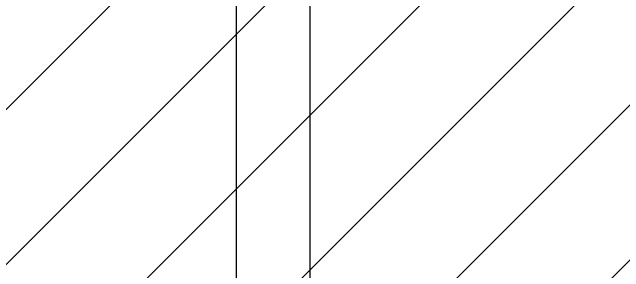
# Model space of a CAD drawing. Header units: metres. Extents: x 1 to 213, y 1 to 147.
# Drawn here: x 78.234 to 79.027, y 98.793 to 99.13 of the extents above; entities that cross this region are included whole.
import ezdxf

# ---------------------------------------------------------------- set-up
doc = ezdxf.new("R2010")
doc.units = ezdxf.units.M
doc.layers.add('00-BASE-ARQUITECTURA', color=8, linetype='Continuous')

msp = doc.modelspace()

# ---------------------------------------------------------------- linework, layer by layer
at = {"layer": '00-BASE-ARQUITECTURA'}
for points in [[(78.52476, 94.22337), (78.52476, 100.17119)], [(78.62002, 99.8537), (78.62002, 98.47786)], [(78.62002, 99.8537), (78.62002, 98.47786), (78.93752, 98.47786)], [(78.62002, 99.8537), (78.62002, 98.47786)], [(76.43986, 97.21845), (78.66235, 99.44095)], [(76.64093, 97.21845), (78.86344, 99.44095)], [(78.05911, 98.43553), (79.06451, 99.44095)], [(78.26018, 98.43553), (79.2656, 99.44095)], [(78.46127, 98.43553), (79.46669, 99.44095)], [(78.66235, 98.43553), (79.66777, 99.44095)]]:
    msp.add_lwpolyline(points, dxfattribs=at)

doc.saveas('drawing.dxf')
